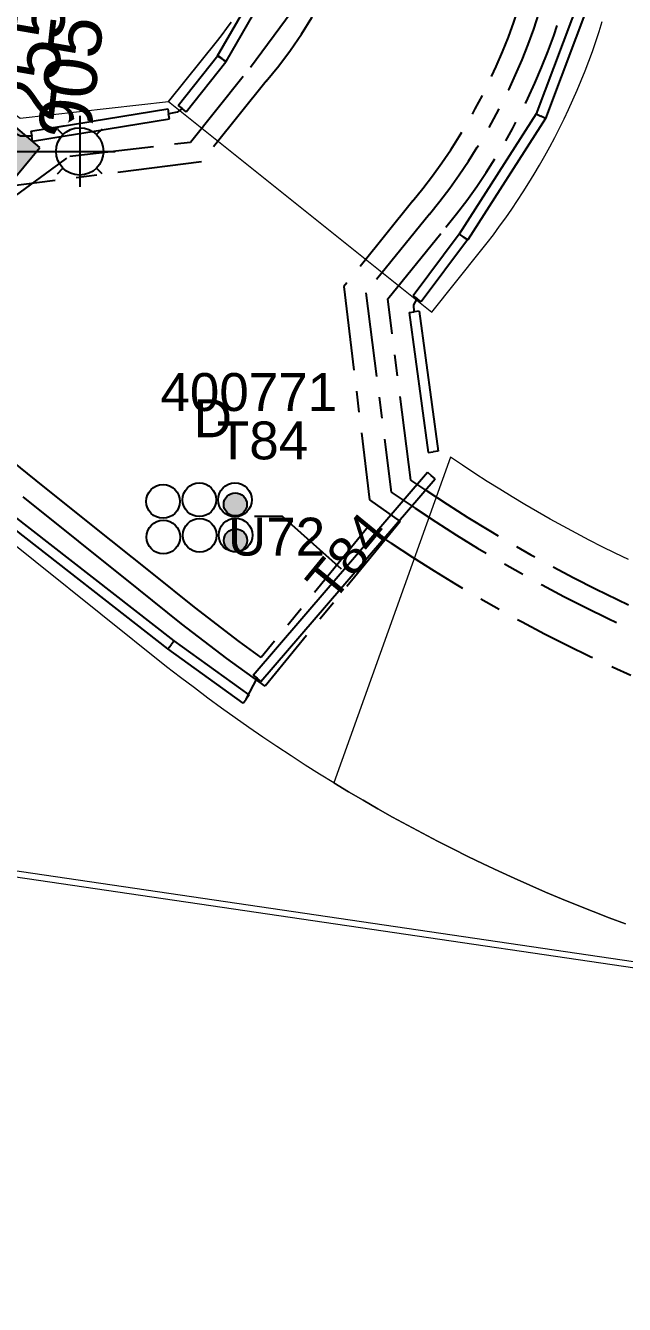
# Model space of a CAD drawing. Header units: metres. Extents: x 302924 to 304532, y 6268290 to 6269135.
# Drawn here: x 304228.7 to 304257.1, y 6268519.4 to 6268580.1 of the extents above; entities that cross this region are included whole.
import ezdxf
from ezdxf.enums import TextEntityAlignment as Align

# ---------------------------------------------------------------- set-up
doc = ezdxf.new("R2010")
doc.units = ezdxf.units.M
doc.linetypes.add('Cable Exist UG', pattern=[7, 4, -1, 1, -1])
doc.layers.get('0').update_dxf_attribs({"color": 6})
for name, color, linetype, lineweight in [('_User Miscellaneous1', 30, 'Continuous', 13), ('_User Miscellaneous5', 121, 'Continuous', 13), ('Cadastre Roads_SP_EXT', 218, 'Continuous', 15), ('Mains_HV_EXT', 13, 'Continuous', 25), ('Mains_LV_EXT', 163, 'Continuous', 25)]:
    doc.layers.add(name, color=color, linetype=linetype, lineweight=lineweight)
for name, color, linetype in [('Duct_SP_EXT', 30, 'Continuous'), ('Equip_SP_SL_EXT', 7, 'Continuous'), ('SupportsUG_SP_LV_SL_EXT', 7, 'Continuous'), ('Trench_SP_EXT', 7, 'Continuous')]:
    doc.layers.add(name, color=color, linetype=linetype)
doc.styles.add('COLUMN_LABEL', font='arial.ttf', dxfattribs={"height": 2})
doc.styles.add('iecARIAL', font='arial.ttf', dxfattribs={"height": 2})
doc.styles.add('POLE_LABEL', font='arial.ttf', dxfattribs={"height": 2})
doc.styles.add('SL_LABEL', font='arial.ttf', dxfattribs={"height": 2})
doc.styles.get("Standard").update_dxf_attribs({"font": 'arial.ttf'})

# ---------------------------------------------------------------- blocks, each defined once
blk = doc.blocks.new('COLUMN_EXT')
blk.add_hatch(color=256).paths.add_polyline_path([(1.5, -1.5), (1.5, 1.5), (-1.5, 1.5), (-1.5, -1.5)])
blk.add_lwpolyline([(1.5, 1.5), (-1.5, 1.5), (-1.5, -1.5), (1.5, -1.5)], close=True)
at = {"flags": 9}
for tag, p in [('SUBURB', (-1.813, 1.8)), ('NOTES', (-1.813, 2)), ('STREETNAME', (-1.813, 1.6)), ('LOCATION', (-1.813, 1.4)), ('LEGEND', (-1.813, 1.2)), ('OWNED_BY', (-1.813, 0.6)), ('USAGE', (-1.813, 1)), ('STATE', (-1.813, 0.8)), ('COLUMN_TYPE', (-1.813, 0.4))]:
    blk.add_attdef(tag, text='', height=0.2, rotation=180, dxfattribs=at).set_placement(p, align=Align.MIDDLE_LEFT)
at = {"flags": 1}
blk.add_attdef('Z', (-1.813, 2.351), '', height=0.2, rotation=180, dxfattribs=at)
at = {"flags": 9}
for tag, style, p in [('STRUCTURE_PLANT_NUMBER', 'POLE_LABEL', (-1.813, -0.031)), ('STREET_CODE', 'COLUMN_LABEL', (-1.813, 0.2))]:
    blk.add_attdef(tag, text='', height=0.2, rotation=180, dxfattribs=dict(at, style=style)).set_placement(p, align=Align.MIDDLE_LEFT)
at = {"style": 'COLUMN_LABEL', "width": 0.9, "flags": 8}
blk.add_attdef('ASSET_NUM', text='', height=2, rotation=270, dxfattribs=at).set_placement((2, -4), align=Align.MIDDLE_LEFT)
blk = doc.blocks.new('DUCT_EXT')
blk.add_circle((0, 0.8), 0.8)
at = {"flags": 1}
blk.add_attdef('Z', (0, 0), '', height=0.2, dxfattribs=at)
at = {"flags": 9}
for tag, p in [('DUCT_CODE', (0, 0)), ('XSECT_TYPE', (0, -0.2)), ('STATE', (0, -0.6)), ('FB_REFERENCE', (0, -0.4)), ('NOTES', (0, -0.8))]:
    blk.add_attdef(tag, text='', height=0.2, dxfattribs=at).set_placement(p, align=Align.MIDDLE_LEFT)
blk = doc.blocks.new('SL_LANTERN_EXT')
at = {"flags": 9}
for tag, p in [('LRATECODE', (-7.4, 0)), ('LOUTREACHVOCAB', (-7.2, 0)), ('LOUTREACH', (-7, 0)), ('LANTNUMBER', (-6.6, 0)), ('LNEW', (-6.4, 0)), ('LMASTVOCAB', (-6.2, 0)), ('LMAST', (-6, 0)), ('LLAMPVOCAB', (-5.8, 0)), ('LLAMP', (-5.6, 0)), ('LEXIST', (-5.4, 0)), ('LCHARGE3PERCENT', (-5.2, 0)), ('LCHARGE3', (-5, 0)), ('LCHARGE2PERCENT', (-4.8, 0)), ('LCHARGE2', (-4.6, 0)), ('LCHARGE1PERCENT', (-4.4, 0)), ('LCHARGE1', (-4.2, 0)), ('LCATEGORY', (-4, 0)), ('LBRACKETVOCAB', (-3.8, 0)), ('LBRACKET', (-3.6, 0)), ('LKINGHEIGHT', (-3.4, 0)), ('CREPLACE', (-3.2, 0)), ('CREMOVE', (-3, 0)), ('CNUMBER', (-2.8, 0)), ('CNEW', (-2.6, 0)), ('CEXIST', (-2.4, 0)), ('USAGE', (-2.2, 0)), ('STATE', (-2, 0)), ('OWNED_BY', (-1.8, 0)), ('ORIENTATION', (-1.6, 0)), ('OPERATING_VOLTAGE', (-1.4, 0)), ('NO_PHASES', (-1.2, 0)), ('LANTERN_TYPE', (-1, 0)), ('LANTERN_PURPOSE', (-0.8, 0)), ('CONTROL_TYPE', (-0.6, 0)), ('CONSTRUCTED_VOLTAGE', (-0.4, 0))]:
    blk.add_attdef(tag, text='', height=0.001, rotation=270, dxfattribs=at).set_placement(p, align=Align.MIDDLE_LEFT)
at = {"style": 'SL_LABEL', "flags": 9}
blk.add_attdef('STREET_CODE', text='', height=0.001, rotation=270, dxfattribs=at).set_placement((0.001, 0), align=Align.MIDDLE_LEFT)
at = {"flags": 1}
blk.add_attdef('Z', (0, 0), '', height=0.001, rotation=270, dxfattribs=at)
at = {"width": 0.9}
blk.add_attdef('LNUMBER', text='', height=1, dxfattribs=at).set_placement((7, -1), align=Align.MIDDLE_LEFT)
at = {"flags": 9}
for tag, p in [('LREMOVE', (0, -7.6)), ('LREPLACE', (0, -7.8)), ('LTYPE', (0, -8)), ('LTYPEVOCAB', (0, -8.2)), ('LEGEND', (0, -8.4)), ('SUBURB', (0, -8.6)), ('STREETNAME', (0, -8.8)), ('LOCATION', (0, -9)), ('NOTES', (0, -9.2)), ('MAINTAINED_BY', (0, -9.863))]:
    blk.add_attdef(tag, text='', height=0.001, dxfattribs=at).set_placement(p, align=Align.MIDDLE_LEFT)
blk.add_attdef('OPERATED_BY', (0, -9.607), '', height=0.001, dxfattribs=at)
at = {"transparency": 33554687}
blk.add_wipeout([(5.688, 0), (5.061, -1.061), (4, -1.688), (2.939, -1.061), (2.313, 0), (2.939, 1.061), (4, 1.687), (5.061, 1.061)], dxfattribs=at)
for p, q in [((4, 1.687), (4, 0)), ((2.939, 1.061), (3.205, 0.795)), ((5.061, 1.061), (4.795, 0.795)), ((0, 0), (4, 0)), ((4, 0), (5.688, 0)), ((4, 0), (4, -1.688)), ((2.939, -1.061), (3.205, -0.795)), ((5.061, -1.061), (4.795, -0.795))]:
    blk.add_line(p, q)
blk.add_circle((4, 0), 1.125)
blk = doc.blocks.new('CABLE_LARGE_EXT')
h = blk.add_hatch(color=256)
edge = h.paths.add_edge_path()
edge.add_arc((0, 0.55), 0.55, 0, 360)
blk.add_circle((0, 0.55), 0.55)
at = {"flags": 1}
blk.add_attdef('Z', (0, 0), '', height=0.2, dxfattribs=at)
at = {"flags": 9}
for tag, p in [('COND_CODE', (0, 0)), ('XSECT_SIZE', (0, -0.6)), ('STATE', (0, -0.4)), ('FB_REFERENCE', (0, -0.2)), ('NOTES', (0, -0.8))]:
    blk.add_attdef(tag, text='', height=0.2, dxfattribs=at).set_placement(p, align=Align.MIDDLE_LEFT)

msp = doc.modelspace()

# ---------------------------------------------------------------- linework, layer by layer
at = {"layer": '_User Miscellaneous1', "transparency": 33554687}
for p, q in [((304237.8222, 6268578.6788), (304241.1965, 6268584.5009)), ((304238.2201, 6268578.4081), (304241.6523, 6268584.3301)), ((304255.3237, 6268582.2503), (304252.9432, 6268575.9135)), ((304255.7842, 6268582.1112), (304253.3747, 6268575.6972)), ((304235.9513, 6268576.3146), (304237.8329, 6268578.6924)), ((304237.8329, 6268578.6924), (304237.8222, 6268578.6788)), ((304237.8222, 6268578.6788), (304238.0211, 6268578.5435)), ((304237.8329, 6268578.6924), (304238.0211, 6268578.5435)), ((304236.3277, 6268576.0167), (304238.2093, 6268578.3945)), ((304238.2093, 6268578.3945), (304238.0211, 6268578.5435)), ((304238.2201, 6268578.4081), (304238.0211, 6268578.5435)), ((304238.2093, 6268578.3945), (304238.2201, 6268578.4081)), ((304235.9513, 6268576.3146), (304236.1395, 6268576.1657)), ((304228.9649, 6268575.0975), (304235.4589, 6268576.1501)), ((304229.0417, 6268574.6237), (304235.5357, 6268575.6763)), ((304235.4589, 6268576.1501), (304235.4973, 6268575.9132)), ((304235.5357, 6268575.6763), (304235.4973, 6268575.9132)), ((304236.3277, 6268576.0167), (304236.1395, 6268576.1657)), ((304252.9432, 6268575.9135), (304249.2822, 6268570.201)), ((304253.3747, 6268575.6972), (304249.6863, 6268569.942)), ((304252.9432, 6268575.9135), (304253.159, 6268575.8054)), ((304253.3747, 6268575.6972), (304253.159, 6268575.8054)), ((304228.9649, 6268575.0975), (304229.0033, 6268574.8606)), ((304229.0417, 6268574.6237), (304229.0033, 6268574.8606)), ((304249.287, 6268570.2085), (304247.0932, 6268567.287)), ((304249.2822, 6268570.201), (304249.287, 6268570.2085)), ((304249.2822, 6268570.201), (304249.4842, 6268570.0715)), ((304249.287, 6268570.2085), (304249.4842, 6268570.0715)), ((304249.6815, 6268569.9345), (304247.477, 6268566.9988)), ((304249.6863, 6268569.942), (304249.4842, 6268570.0715)), ((304249.6815, 6268569.9345), (304249.4842, 6268570.0715)), ((304249.6863, 6268569.942), (304249.6815, 6268569.9345)), ((304247.0932, 6268567.287), (304247.2851, 6268567.1429)), ((304247.477, 6268566.9988), (304247.2851, 6268567.1429)), ((304246.911, 6268566.4931), (304247.1489, 6268566.5252)), ((304247.3867, 6268566.5573), (304247.1489, 6268566.5252)), ((304247.3867, 6268566.5573), (304248.2839, 6268559.9024)), ((304246.911, 6268566.4931), (304247.8082, 6268559.8383)), ((304247.8082, 6268559.8383), (304248.046, 6268559.8703)), ((304248.2839, 6268559.9024), (304248.046, 6268559.8703)), ((304239.5069, 6268549.2796), (304247.7713, 6268558.9113)), ((304247.7713, 6268558.9113), (304247.9535, 6268558.755)), ((304248.1356, 6268558.5987), (304247.9535, 6268558.755)), ((304239.8712, 6268548.967), (304248.1356, 6268558.5987)), ((304235.7532, 6268550.9023), (304228.0131, 6268556.9438)), ((304235.465, 6268550.5184), (304227.7154, 6268556.5673)), ((304235.7532, 6268550.9023), (304235.6091, 6268550.7103)), ((304239.3096, 6268548.3346), (304235.7532, 6268550.9023)), ((304235.465, 6268550.5184), (304235.6091, 6268550.7103)), ((304239.0287, 6268547.9454), (304235.465, 6268550.5184)), ((304239.5069, 6268549.2796), (304239.689, 6268549.1233)), ((304239.8712, 6268548.967), (304239.689, 6268549.1233)), ((304239.3096, 6268548.3346), (304239.1691, 6268548.14)), ((304239.0287, 6268547.9454), (304239.1691, 6268548.14))]:
    msp.add_line(p, q, dxfattribs=at)
at = {"layer": '_User Miscellaneous5', "linetype": 'Continuous', "transparency": 33554597}
for points in [[(304221.4951, 6268580.455), (304222.1483, 6268580.0566), (304222.7975, 6268579.6512), (304223.4435, 6268579.2397), (304224.0846, 6268578.8223), (304224.7217, 6268578.3977), (304225.3539, 6268577.967), (304225.9822, 6268577.5294), (304226.6063, 6268577.0867), (304227.2256, 6268576.6369), (304227.8409, 6268576.181), (304228.4513, 6268575.7191), (304235.4922, 6268576.5117), (304235.4922, 6268576.5117), (304237.8079, 6268579.4035), (304238.0298, 6268579.6865), (304238.2458, 6268579.9744), (304238.456, 6268580.267)], [(304257.1734, 6268537.4653), (304256.4068, 6268537.754), (304255.6453, 6268538.0477), (304254.8851, 6268538.3514), (304254.1332, 6268538.6612), (304253.3828, 6268538.977), (304252.6388, 6268539.3009), (304251.8965, 6268539.6328), (304251.1597, 6268539.9708), (304250.4278, 6268540.3168), (304249.7, 6268540.668), (304248.9752, 6268541.028), (304248.257, 6268541.3952), (304247.5404, 6268541.7684), (304246.8294, 6268542.1487), (304246.1223, 6268542.5381), (304245.4219, 6268542.9325), (304244.7246, 6268543.3319), (304244.0321, 6268543.7404), (304243.3421, 6268544.155), (304242.6585, 6268544.5766), (304241.9789, 6268545.0052), (304241.305, 6268545.439), (304240.6343, 6268545.8807), (304239.9702, 6268546.3286), (304239.3092, 6268546.7835), (304238.6539, 6268547.2435), (304238.0035, 6268547.7106), (304237.3579, 6268548.1846), (304236.7172, 6268548.6648), (304236.0569, 6268549.1655), (304235.4007, 6268549.6732), (304219.8038, 6268562.1725)], [(304207.5252, 6268543.0329), (304273.1497, 6268533.3904)]]:
    msp.add_lwpolyline(points, dxfattribs=at)
msp.add_lwpolyline([(304491.222, 6268501.005), (304171.417, 6268548.046), (304162.321, 6268486.148), (304483.826, 6268438.112), (304491.222, 6268501.005)], close=True, dxfattribs=at)
at = {"layer": 'Cadastre Roads_SP_EXT', "linetype": 'Continuous'}
for points in [[(304238.4559, 6268580.2671), (304238.2459, 6268579.9744), (304238.0298, 6268579.6865), (304237.8079, 6268579.4035), (304235.4922, 6268576.5117), (304247.9832, 6268566.5077), (304250.2989, 6268569.3995), (304250.2989, 6268569.3995), (304250.606, 6268569.7887), (304250.9079, 6268570.1837), (304251.2032, 6268570.5816), (304251.4925, 6268570.9853), (304251.7759, 6268571.3929), (304252.0526, 6268571.8043), (304252.3234, 6268572.2196), (304252.5883, 6268572.6398), (304252.8464, 6268573.0628), (304253.0987, 6268573.4906), (304253.3442, 6268573.9223), (304253.583, 6268574.3568), (304253.8151, 6268574.7953), (304254.0413, 6268575.2374), (304254.2599, 6268575.6825), (304254.4727, 6268576.1304), (304254.6779, 6268576.5821), (304254.8773, 6268577.0367), (304255.069, 6268577.4952), (304255.2541, 6268577.9554), (304255.4325, 6268578.4186), (304255.6033, 6268578.8845), (304255.7675, 6268579.3524), (304255.924, 6268579.823), (304256.074, 6268580.2965)], [(304257.3157, 6268554.7563), (304256.6886, 6268555.0597), (304256.0646, 6268555.3712), (304255.4446, 6268555.6886), (304254.8279, 6268556.0132), (304254.2144, 6268556.3447), (304253.6048, 6268556.6833), (304252.9992, 6268557.028), (304252.3969, 6268557.3797), (304251.7986, 6268557.7374), (304251.2042, 6268558.1021), (304250.6148, 6268558.473), (304250.0285, 6268558.8509), (304249.4463, 6268559.2347), (304248.8689, 6268559.6248), (304243.3421, 6268544.1549), (304244.0322, 6268543.7404), (304244.7246, 6268543.3319), (304245.4218, 6268542.9324), (304246.1224, 6268542.538), (304246.8294, 6268542.1487), (304247.5404, 6268541.7685), (304248.257, 6268541.3953), (304248.9753, 6268541.028), (304249.7, 6268540.6679), (304250.4278, 6268540.3168), (304251.1597, 6268539.9708), (304251.8964, 6268539.6328), (304252.6389, 6268539.3009), (304253.3828, 6268538.977), (304254.1332, 6268538.6612), (304254.8851, 6268538.3514), (304255.6453, 6268538.0477), (304256.4069, 6268537.754), (304257.1733, 6268537.4653)]]:
    msp.add_lwpolyline(points, dxfattribs=at)
at = {"layer": 'Duct_SP_EXT'}
for p, q in [((304237.8222, 6268578.6788), (304241.1965, 6268584.5009)), ((304238.2201, 6268578.4081), (304241.6523, 6268584.3301)), ((304255.3237, 6268582.2503), (304252.9432, 6268575.9135)), ((304255.7842, 6268582.1112), (304253.3747, 6268575.6972)), ((304235.9513, 6268576.3146), (304237.8329, 6268578.6924)), ((304237.8329, 6268578.6924), (304237.8222, 6268578.6788)), ((304237.8222, 6268578.6788), (304238.0211, 6268578.5435)), ((304237.8329, 6268578.6924), (304238.0211, 6268578.5435)), ((304236.3277, 6268576.0167), (304238.2093, 6268578.3945)), ((304238.2093, 6268578.3945), (304238.0211, 6268578.5435)), ((304238.2201, 6268578.4081), (304238.0211, 6268578.5435)), ((304238.2093, 6268578.3945), (304238.2201, 6268578.4081)), ((304235.9513, 6268576.3146), (304236.1395, 6268576.1657)), ((304235.4589, 6268576.1501), (304235.4973, 6268575.9132)), ((304235.5357, 6268575.6763), (304235.4973, 6268575.9132)), ((304236.3277, 6268576.0167), (304236.1395, 6268576.1657)), ((304252.9432, 6268575.9135), (304249.2822, 6268570.201)), ((304253.3747, 6268575.6972), (304249.6863, 6268569.942)), ((304252.9432, 6268575.9135), (304253.159, 6268575.8054)), ((304253.3747, 6268575.6972), (304253.159, 6268575.8054)), ((304249.287, 6268570.2085), (304247.0932, 6268567.287)), ((304249.2822, 6268570.201), (304249.287, 6268570.2085)), ((304249.2822, 6268570.201), (304249.4842, 6268570.0715)), ((304249.287, 6268570.2085), (304249.4842, 6268570.0715)), ((304249.6815, 6268569.9345), (304247.477, 6268566.9988)), ((304249.6863, 6268569.942), (304249.4842, 6268570.0715)), ((304249.6815, 6268569.9345), (304249.4842, 6268570.0715)), ((304249.6863, 6268569.942), (304249.6815, 6268569.9345)), ((304247.0932, 6268567.287), (304247.2851, 6268567.1429)), ((304247.477, 6268566.9988), (304247.2851, 6268567.1429)), ((304246.911, 6268566.4931), (304247.1489, 6268566.5252)), ((304247.3867, 6268566.5573), (304247.1489, 6268566.5252)), ((304247.3867, 6268566.5573), (304248.2839, 6268559.9024)), ((304246.911, 6268566.4931), (304247.8082, 6268559.8383)), ((304247.8082, 6268559.8383), (304248.046, 6268559.8703)), ((304248.2839, 6268559.9024), (304248.046, 6268559.8703)), ((304239.5069, 6268549.2796), (304247.7713, 6268558.9113)), ((304247.7713, 6268558.9113), (304247.9535, 6268558.755)), ((304248.1356, 6268558.5987), (304247.9535, 6268558.755)), ((304239.8712, 6268548.967), (304248.1356, 6268558.5987)), ((304235.7532, 6268550.9023), (304228.0131, 6268556.9438)), ((304235.465, 6268550.5184), (304227.7154, 6268556.5673)), ((304235.7532, 6268550.9023), (304235.6091, 6268550.7103)), ((304239.3096, 6268548.3346), (304235.7532, 6268550.9023)), ((304235.465, 6268550.5184), (304235.6091, 6268550.7103)), ((304239.0287, 6268547.9454), (304235.465, 6268550.5184)), ((304239.5069, 6268549.2796), (304239.689, 6268549.1233)), ((304239.8712, 6268548.967), (304239.689, 6268549.1233)), ((304239.3096, 6268548.3346), (304239.1691, 6268548.14)), ((304239.0287, 6268547.9454), (304239.1691, 6268548.14))]:
    msp.add_line(p, q, dxfattribs=at)
msp.add_lwpolyline([(304239.566, 6268556.816), (304240.8807, 6268556.816), (304243.6905, 6268554.3182)], dxfattribs=at)
at = {"layer": 'Mains_HV_EXT', "linetype": 'Cable Exist UG'}
for points in [[(304265.634, 6268626.5732), (304264.7005, 6268624.656), (304264.7005, 6268624.656), (304260.0652, 6268625.2049), (304260.0652, 6268625.2049), (304258.3459, 6268613.4887), (304256.9889, 6268604.0449), (304255.4447, 6268594.4617), (304253.5035, 6268582.1902), (304253.5035, 6268582.1902, -0.1096061), (304247.8683, 6268571.1612), (304247.8683, 6268571.1612), (304244.8541, 6268567.4263), (304246.054, 6268557.9553), (304247.1867, 6268557.1955), (304247.1867, 6268557.1955, 0.0651815), (304263.9455, 6268548.8606), (304263.9455, 6268548.8606), (304267.1606, 6268547.9132), (304267.1606, 6268547.9132, 0.0305301), (304274.8074, 6268546.2369), (304274.8074, 6268546.2369), (304276.1247, 6268546.0434), (304300.8793, 6268542.4683)], [(304263.3114, 6268546.9638, -0.0652755), (304246.0625, 6268555.5413), (304246.0625, 6268555.5413), (304244.9481, 6268556.2987), (304239.8933, 6268550.1161), (304239.8933, 6268550.1161), (304238.8489, 6268550.8662), (304236.725, 6268552.5008), (304234.7116, 6268554.1132), (304231.8387, 6268556.4138), (304229.2162, 6268558.514), (304226.997, 6268560.291)]]:
    msp.add_lwpolyline(points, format="xyb", dxfattribs=at)
at = {"layer": 'Mains_LV_EXT', "linetype": 'Cable Exist UG'}
msp.add_lwpolyline([(304264.2957, 6268549.7862, -0.0647156), (304247.7488, 6268558.0226), (304247.7488, 6268558.0226), (304246.9875, 6268558.53), (304245.9007, 6268567.1335), (304248.6488, 6268570.5361), (304248.6488, 6268570.5361, 0.1094737), (304254.4715, 6268581.9389), (304254.4715, 6268581.9389), (304255.1336, 6268585.0246), (304256.4845, 6268594.3158), (304257.9783, 6268603.8995)], format="xyb", dxfattribs=at)
at = {"layer": 'Trench_SP_EXT', "linetype": 'Cable Exist UG'}
for points in [[(304236.1394, 6268576.1657), (304235.8942, 6268575.9953), (304235.4974, 6268575.9131)], [(304247.1488, 6268566.5251), (304247.1381, 6268566.8532), (304247.2851, 6268567.1429)], [(304239.1691, 6268548.14), (304239.689, 6268549.1233)]]:
    msp.add_lwpolyline(points, dxfattribs=at)

# ---------------------------------------------------------------- block references
at = {"layer": 'Duct_SP_EXT'}
for name, p in [('DUCT_EXT', (304235.2311, 6268556.7208)), ('DUCT_EXT', (304236.9534, 6268556.7998)), ('DUCT_EXT', (304238.6432, 6268556.7968)), ('CABLE_LARGE_EXT', (304238.6599, 6268556.8295)), ('DUCT_EXT', (304235.2441, 6268555.0286)), ('DUCT_EXT', (304236.968, 6268555.1127)), ('DUCT_EXT', (304238.6716, 6268555.1216)), ('CABLE_LARGE_EXT', (304238.6716, 6268555.1216))]:
    msp.add_blockref(name, p, dxfattribs=at)
at = {"layer": 'SupportsUG_SP_LV_SL_EXT'}
ref = msp.add_blockref('COLUMN_EXT', (304227.2779, 6268574.1367), dxfattribs=dict(at, rotation=320.0739636484395))
ref.add_attrib('ASSET_NUM', '905531', dxfattribs={"layer": '0', "height": 2.5, "rotation": 83.593216, "style": 'COLUMN_LABEL'}).set_placement((304229.2779, 6268574.8867), align=Align.TOP_LEFT)

# ---------------------------------------------------------------- texts
at = {"layer": 'Duct_SP_EXT'}
for s, p in [('400771', (304235.1039, 6268561.8125)), ('D', (304236.686, 6268560.5667)), ('T84', (304237.7866, 6268559.5168)), ('U72', (304238.3108, 6268554.9495))]:
    msp.add_text(s, height=1.8, dxfattribs=at).set_placement(p)
at = {"layer": 'Mains_LV_EXT'}
msp.add_text('T84', height=1.8, rotation=50.638114, dxfattribs=at).set_placement((304243.2741, 6268552.6584))

# ---------------------------------------------------------------- next in the draw order: block references
at = {"layer": 'Equip_SP_SL_EXT'}
ref = msp.add_blockref('SL_LANTERN_EXT', (304227.278, 6268574.1367), dxfattribs=at)
ref.add_attrib('ASSET_NUM', '255141', dxfattribs={"layer": '0', "height": 2.5, "rotation": 83.593216, "style": 'iecARIAL'}).set_placement((304228.778, 6268575.6367), align=Align.MIDDLE_LEFT)

# ---------------------------------------------------------------- next in the draw order: linework, layer by layer
at = {"layer": 'Duct_SP_EXT'}
for p, q in [((304228.9649, 6268575.0975), (304235.4589, 6268576.1501)), ((304229.0417, 6268574.6237), (304235.5357, 6268575.6763)), ((304228.9649, 6268575.0975), (304229.0033, 6268574.8606)), ((304229.0417, 6268574.6237), (304229.0033, 6268574.8606))]:
    msp.add_line(p, q, dxfattribs=at)
at = {"layer": 'Mains_HV_EXT', "linetype": 'Cable Exist UG'}
msp.add_lwpolyline([(304244.9384, 6268591.1222, -0.1903815), (304240.1311, 6268577.4773), (304240.1311, 6268577.4773), (304237.0536, 6268573.6342), (304227.7518, 6268572.4564), (304226.6257, 6268573.3756), (304226.6257, 6268573.3756, 0.0649507), (304210.8339, 6268582.5498)], format="xyb", dxfattribs=at)
at = {"layer": 'Mains_LV_EXT', "linetype": 'Cable Exist UG'}
msp.add_lwpolyline([(304252.5356, 6268582.4415, -0.1097497), (304247.0876, 6268571.7862), (304247.0876, 6268571.7862), (304243.8074, 6268567.7191), (304245.0322, 6268557.599), (304246.4833, 6268556.5707), (304246.4833, 6268556.5707), (304240.0729, 6268548.7558), (304238.2522, 6268550.0637), (304236.1074, 6268551.7142), (304234.0865, 6268553.3326), (304231.2137, 6268555.6332), (304228.5911, 6268557.7333)], format="xyb", dxfattribs=at)
msp.add_lwpolyline([(304212.6993, 6268580.6622), (304215.0339, 6268579.5156), (304218.1041, 6268577.8438), (304220.8425, 6268576.1888), (304222.7475, 6268574.9389), (304226.0396, 6268572.5639), (304227.441, 6268571.4605), (304230.8007, 6268573.9112), (304230.8007, 6268573.9112), (304236.5312, 6268574.5817), (304239.3754, 6268578.1334), (304241.3074, 6268580.7519)], dxfattribs=at)
at = {"layer": 'Trench_SP_EXT', "linetype": 'Cable Exist UG'}
msp.add_lwpolyline([(304229.0033, 6268574.8605), (304228.4632, 6268574.8542), (304227.9325, 6268575.1307)], dxfattribs=at)

doc.saveas('drawing.dxf')
